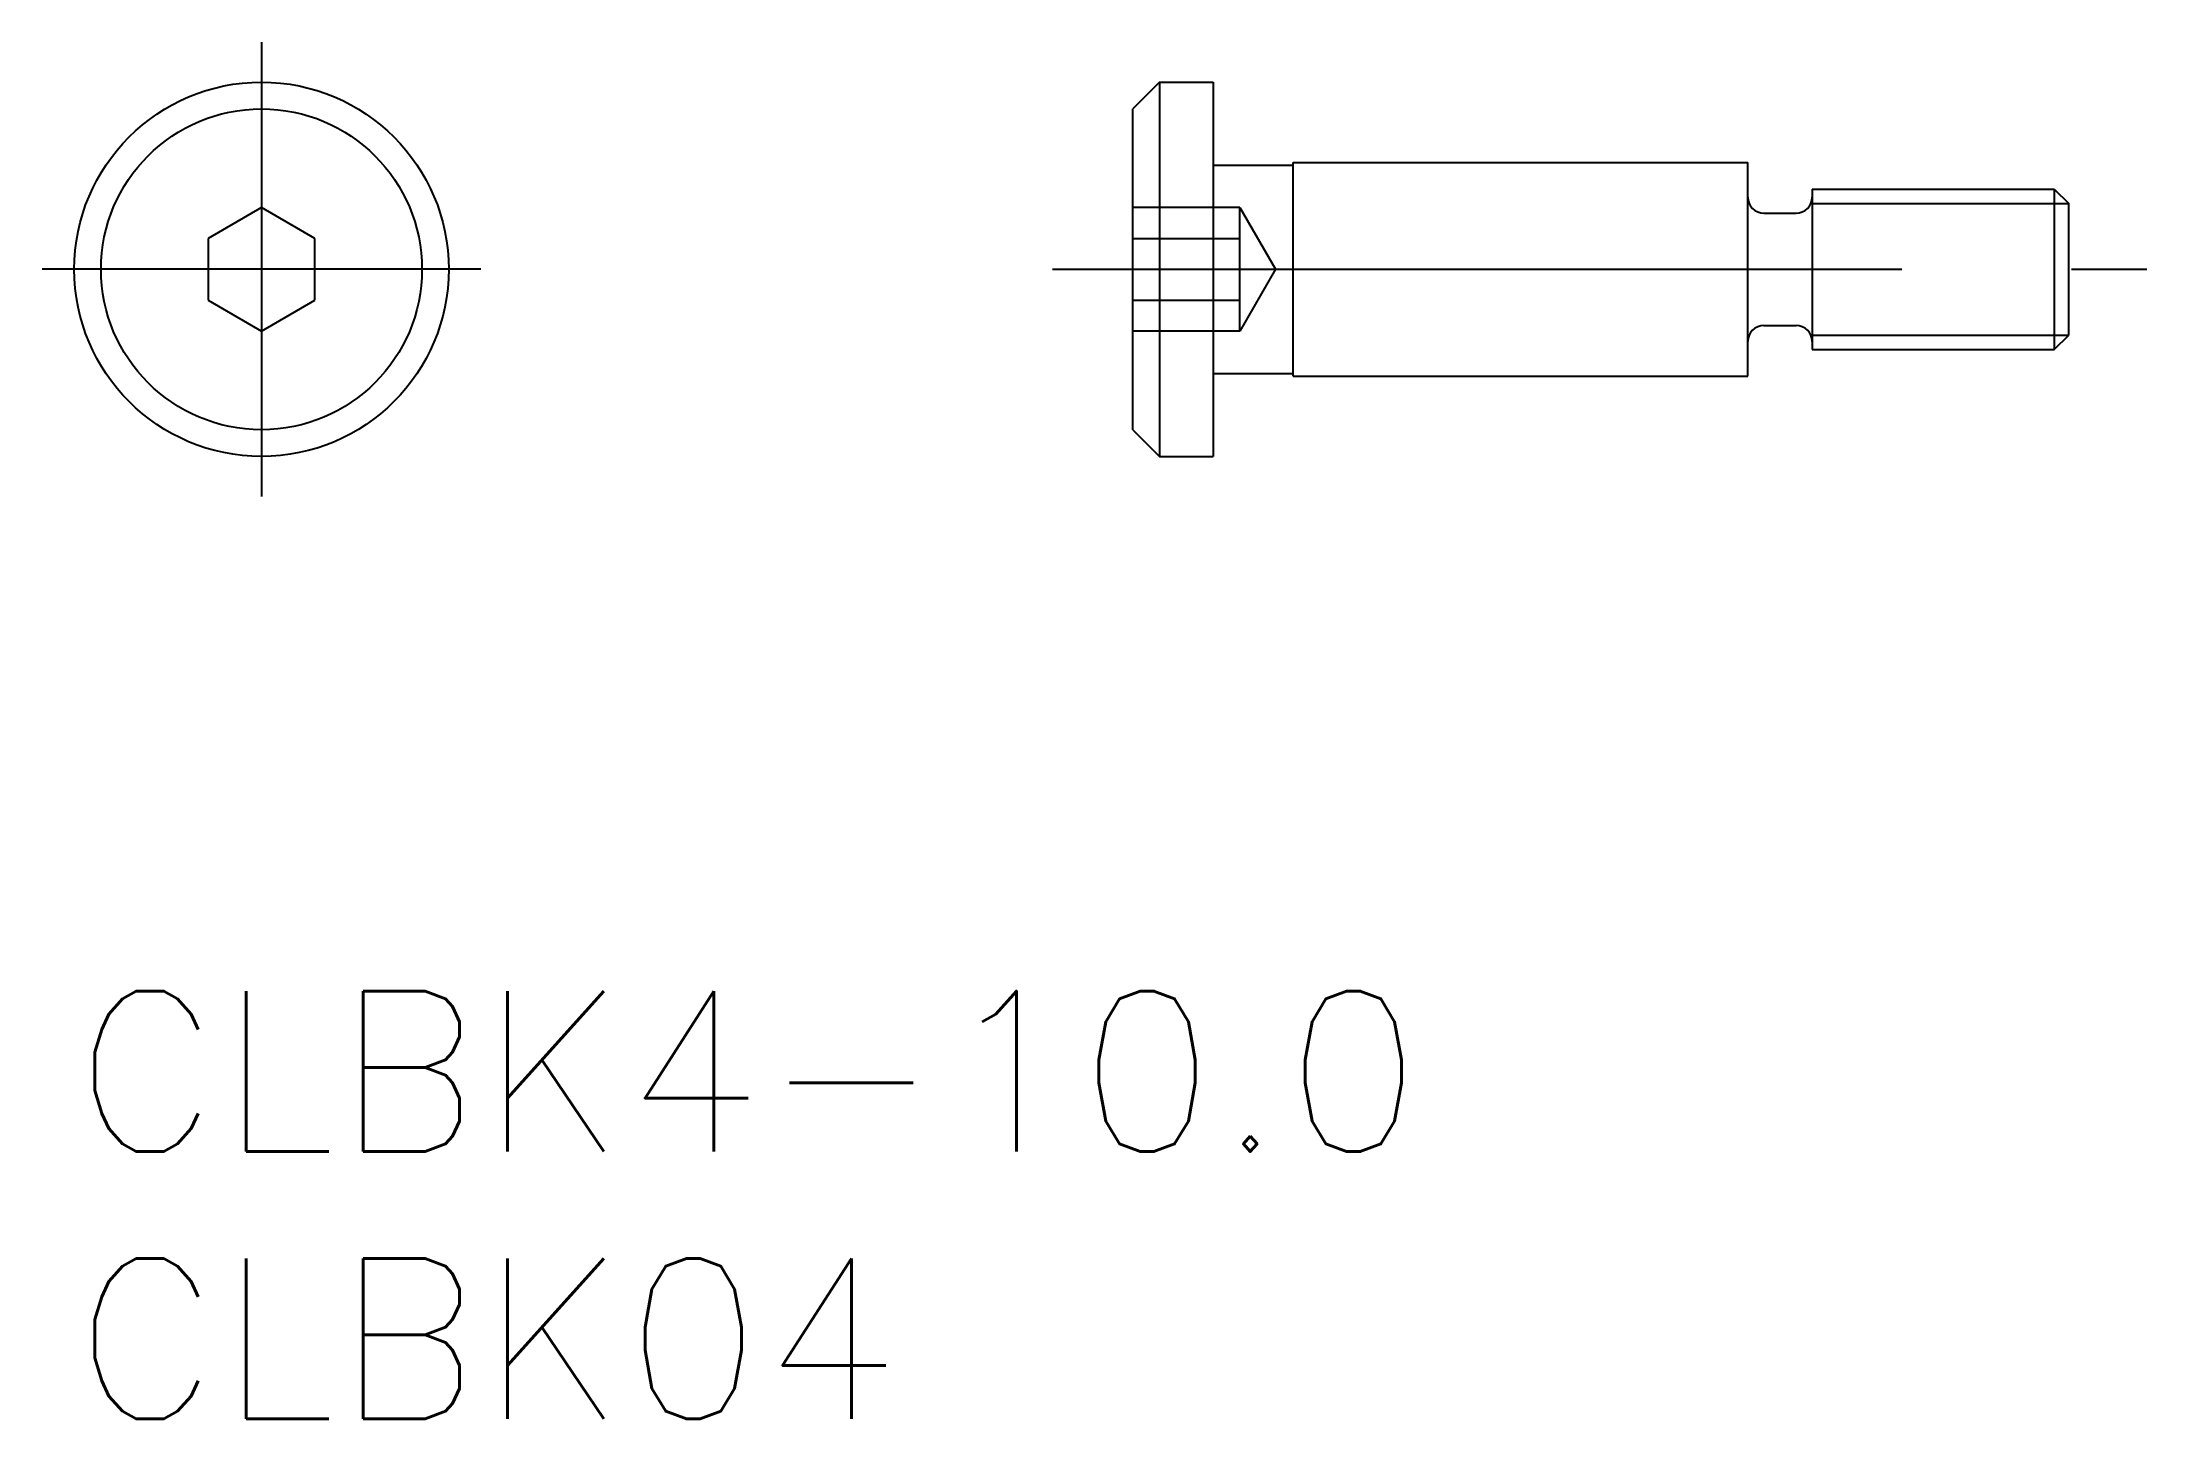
# Model space of a CAD drawing. Extents: x -0.6 to 38.7, y -8 to 17.7.
import ezdxf

# ---------------------------------------------------------------- set-up
doc = ezdxf.new("R2010")
doc.units = 0
doc.header["$LTSCALE"] = 0.5
doc.linetypes.add('CENTER', pattern=[50.8, 31.75, -6.35, 6.35, -6.35])
doc.linetypes.add('DASHED', pattern=[19.05, 12.7, -6.35])
for name, color, linetype in [('MSM_CENTER', 1, 'CENTER'), ('MSM_CONTINUOUS', 7, 'CONTINUOUS'), ('MSM_DASHED', 4, 'DASHED'), ('MSM_NARROW', 5, 'CONTINUOUS'), ('MSM_PART_NUMBER', 7, 'CONTINUOUS')]:
    doc.layers.add(name, color=color, linetype=linetype)
doc.styles.get("Standard").update_dxf_attribs({"font": 'txt.shx', "height": 1.5, "bigfont": 'bigfont.shx'})

# ---------------------------------------------------------------- blocks, each defined once
blk = doc.blocks.new('*U6')
at = {"layer": 'MSM_PART_NUMBER'}
blk.add_text('CLBK4-10.0', height=3, dxfattribs=at).set_placement((0, -3))
blk = doc.blocks.new('*U7')
at = {"layer": 'MSM_PART_NUMBER'}
blk.add_text('CLBK04', height=3, dxfattribs=at).set_placement((0, -8))

msp = doc.modelspace()

# ---------------------------------------------------------------- linework, layer by layer
at = {"layer": 'MSM_CENTER'}
for p, q in [((3.5, 17.75), (3.5, 9.25)), ((7.602, 13.5), (-0.602, 13.5)), ((18.29, 13.5), (38.75, 13.5))]:
    msp.add_line(p, q, dxfattribs=at)
at = {"layer": 'MSM_CONTINUOUS'}
for p, q in [((20.29, 17), (19.79, 16.5)), ((20.29, 17), (20.29, 10)), ((20.29, 17), (21.29, 17)), ((21.29, 17), (21.29, 10)), ((19.79, 10.5), (19.79, 16.5)), ((21.29, 15.45), (22.79, 15.45)), ((22.79, 15.5), (31.29, 15.5)), ((22.79, 11.5), (22.79, 15.5)), ((31.29, 11.5), (31.29, 15.5)), ((32.49, 15), (32.49, 12)), ((32.49, 15), (37.019, 15)), ((37.019, 15), (37.29, 14.729)), ((37.019, 15), (37.019, 12)), ((3.5, 14.655), (2.5, 14.077)), ((4.5, 14.077), (3.5, 14.655)), ((37.29, 12.27), (37.29, 14.729)), ((31.59, 14.55), (32.19, 14.55)), ((2.5, 14.077), (2.5, 12.923)), ((4.5, 12.923), (4.5, 14.077)), ((2.5, 12.923), (3.5, 12.345)), ((3.5, 12.345), (4.5, 12.923)), ((31.59, 12.45), (32.19, 12.45)), ((37.019, 12), (37.29, 12.27)), ((32.49, 12), (37.019, 12)), ((21.29, 11.55), (22.79, 11.55)), ((22.79, 11.5), (31.29, 11.5)), ((19.79, 10.5), (20.29, 10)), ((20.29, 10), (21.29, 10))]:
    msp.add_line(p, q, dxfattribs=at)
for radius in [3.5, 3]:
    msp.add_circle((3.5, 13.5), radius, dxfattribs=at)
for centre, start, end in [((31.59, 14.85), 180, 270), ((32.19, 14.85), 270, 0), ((31.59, 12.15), 90, 180), ((32.19, 12.15), 0, 90)]:
    msp.add_arc(centre, 0.3, start, end, dxfattribs=at)
at = {"layer": 'MSM_DASHED'}
for p, q in [((21.79, 14.655), (19.79, 14.655)), ((21.79, 12.345), (21.79, 14.655)), ((21.79, 14.655), (22.456, 13.5)), ((19.79, 14.077), (21.79, 14.077)), ((22.456, 13.5), (21.79, 12.345)), ((19.79, 12.923), (21.79, 12.923)), ((21.79, 12.345), (19.79, 12.345))]:
    msp.add_line(p, q, dxfattribs=at)
at = {"layer": 'MSM_NARROW'}
for p, q in [((32.49, 14.729), (37.29, 14.729)), ((32.49, 12.27), (37.29, 12.27))]:
    msp.add_line(p, q, dxfattribs=at)

# ---------------------------------------------------------------- block references
at = {"layer": 'MSM_CONTINUOUS'}
for name in ['*U6', '*U7']:
    msp.add_blockref(name, (0, 0), dxfattribs=at)

doc.saveas('drawing.dxf')
